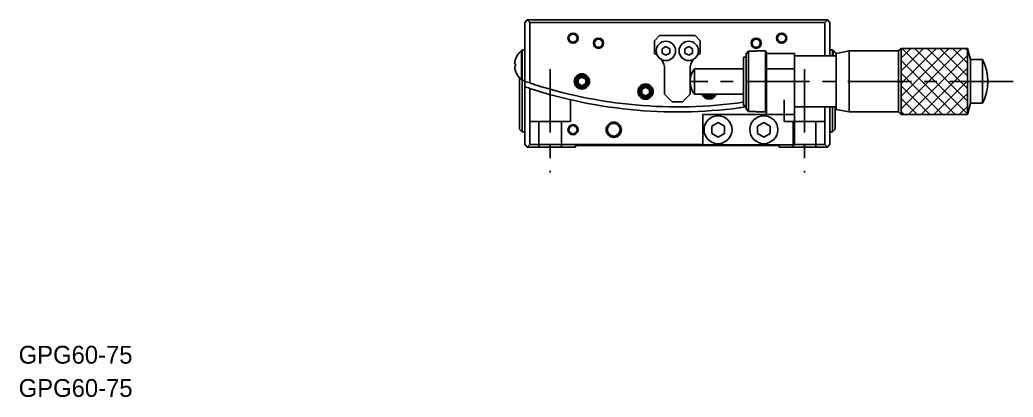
# Model space of a CAD drawing. Extents: x 12 to 358, y 10 to 246.
# Drawn here: x 12.3 to 207.5, y 10.3 to 84.5 of the extents above; entities that cross this region are included whole.
import ezdxf

# ---------------------------------------------------------------- set-up
doc = ezdxf.new("R2010")
doc.units = 0
doc.header["$LTSCALE"] = 10
doc.linetypes.add('CENTER', pattern=[2, 1.25, -0.25, 0.25, -0.25])
doc.linetypes.add('DASHED', pattern=[3.5, 2, -1.5])
doc.layers.get('0').update_dxf_attribs({"linetype": 'CONTINUOUS'})
doc.layers.add('CENTER', color=1, linetype='CENTER')
doc.styles.get("Standard").update_dxf_attribs({"font": 'FGP教科書体NT-M'})

msp = doc.modelspace()

# ---------------------------------------------------------------- linework, layer by layer
at = {"color": 7, "linetype": 'CONTINUOUS'}
for p, q in [((111.490839, 84), (111.990839, 84.5)), ((111.490839, 72.42874), (111.490839, 84)), ((111.990839, 84.5), (112.490839, 84)), ((111.990839, 84.5), (170.990839, 84.5)), ((170.490839, 84), (112.490839, 84)), ((112.490839, 84), (112.490839, 72.090207)), ((170.490839, 84), (170.990839, 84.5)), ((170.490839, 77.4), (170.490839, 84)), ((170.990839, 84.5), (171.490839, 84)), ((171.490839, 84), (171.490839, 77.4)), ((137.990839, 81.4), (136.990839, 80.4)), ((136.990839, 77.892278), (136.990839, 80.4)), ((137.990839, 81.4), (144.990839, 81.4)), ((145.990839, 80.4), (144.990839, 81.4)), ((145.990839, 80.4), (145.990839, 77.892278)), ((110.831284, 72.76), (110.831284, 78.46)), ((110.990839, 78.46), (110.831284, 78.46)), ((110.990839, 72.61), (110.990839, 78.61)), ((110.990839, 78.46), (110.990839, 78.61)), ((111.490839, 78.61), (110.990839, 78.61)), ((138.490839, 78.833013), (139.240839, 79.266025)), ((139.240839, 79.266025), (138.490839, 78.833013)), ((138.490839, 77.966987), (138.490839, 78.833013)), ((139.240839, 79.266025), (139.990839, 78.833013)), ((139.990839, 78.833013), (139.240839, 79.266025)), ((139.990839, 78.833013), (139.990839, 77.966987)), ((142.990839, 78.833013), (143.740839, 79.266025)), ((143.740839, 79.266025), (142.990839, 78.833013)), ((142.990839, 77.966987), (142.990839, 78.833013)), ((143.740839, 79.266025), (144.490839, 78.833013)), ((144.490839, 78.833013), (143.740839, 79.266025)), ((144.490839, 78.833013), (144.490839, 77.966987)), ((154.990839, 77.808327), (155.490839, 78.31608)), ((155.490839, 78.31608), (155.490839, 66.48392)), ((155.490839, 78.31608), (156.990839, 78.31608)), ((156.990839, 78.31608), (156.990839, 78.4)), ((158.790839, 78.4), (156.990839, 78.4)), ((158.790839, 66.4), (158.790839, 78.4)), ((158.990839, 78.2), (158.790839, 78.4)), ((158.990839, 78.2), (158.990839, 77.9)), ((171.990839, 78.61), (171.490839, 78.61)), ((171.990839, 78.46), (171.990839, 78.61)), ((171.990839, 77.4), (171.990839, 78.61)), ((172.150394, 78.46), (171.990839, 78.46)), ((172.150394, 77.4), (172.150394, 78.46)), ((175.240838, 78.399996), (172.740839, 77.899997)), ((175.240838, 78.399996), (175.240838, 66.400004)), ((184.990843, 78.399996), (175.240838, 78.399996)), ((185.490845, 78.899999), (184.990843, 78.399996)), ((184.990843, 78.399996), (184.990843, 66.400004)), ((185.490845, 78.899999), (185.490845, 65.900001)), ((198.490846, 78.899999), (185.490845, 78.899999)), ((185.490845, 78.899999), (198.490846, 78.899999)), ((185.490845, 65.900001), (185.490845, 78.899999)), ((198.490846, 78.899999), (198.490846, 65.900001)), ((199.080334, 76.7), (198.490846, 78.899999)), ((198.490846, 78.899999), (198.490846, 65.900001)), ((109.6771, 76.769154), (109.685396, 76.765108)), ((109.6771, 76.769154), (109.685396, 76.765108)), ((139.240839, 77.533975), (138.490839, 77.966987)), ((139.990839, 77.966987), (139.240839, 77.533975)), ((143.740839, 77.533975), (142.990839, 77.966987)), ((144.490839, 77.966987), (143.740839, 77.533975)), ((154.490839, 77.15), (154.490839, 67.65)), ((154.990839, 77.15), (154.490839, 77.15)), ((154.990839, 66.991673), (154.990839, 77.808327)), ((158.990839, 77.9), (164.490839, 77.9)), ((158.990839, 74.9), (158.990839, 77.9)), ((164.490839, 77.9), (164.490839, 74.9)), ((172.740839, 77.4), (164.490839, 77.4)), ((172.740839, 77.899997), (172.740839, 66.900003)), ((199.080334, 76.7), (199.080334, 68.1)), ((201.490845, 76.7), (199.080334, 76.7)), ((201.490845, 76.7), (201.490845, 68.1)), ((109.509154, 75.87), (109.685396, 75.87)), ((109.685396, 75.35), (109.509154, 75.35)), ((109.509154, 75.35), (109.685396, 75.35)), ((109.685396, 74.454892), (109.6771, 74.450846)), ((109.685396, 74.454892), (109.6771, 74.450846)), ((109.685396, 75.87), (109.685396, 75.35)), ((138.990839, 74.73), (138.990839, 69.9)), ((143.990839, 69.9), (143.990839, 74.73)), ((144.868348, 74.899996), (144.868348, 69.900004)), ((154.490839, 74.899996), (144.868348, 74.899996)), ((158.990839, 65.9), (158.990839, 74.9)), ((164.490839, 74.9), (158.990839, 74.9)), ((164.490839, 65.9), (164.490839, 74.9)), ((110.490839, 63), (110.490839, 73.080178)), ((110.831284, 72.76), (110.990839, 72.76)), ((110.990839, 72.61), (110.990839, 72.76)), ((110.990839, 72.61), (111.490839, 72.61)), ((110.990839, 72.61), (110.990839, 62.5)), ((111.490839, 71.371595), (111.490839, 72.42874)), ((121.990839, 72.833013), (122.740839, 73.266025)), ((122.740839, 73.266025), (121.990839, 72.833013)), ((121.990839, 71.966987), (121.990839, 72.833013)), ((121.990839, 72.833013), (121.990839, 71.966987)), ((122.740839, 73.266025), (123.490839, 72.833013)), ((123.490839, 72.833013), (123.490839, 71.966987)), ((111.490839, 60), (111.490839, 71.371595)), ((112.490839, 71.037112), (112.490839, 60)), ((122.740839, 71.533975), (121.990839, 71.966987)), ((123.490839, 71.966987), (122.740839, 71.533975)), ((134.490839, 70.833013), (135.240839, 71.266025)), ((135.240839, 71.266025), (134.490839, 70.833013)), ((134.490839, 69.966987), (134.490839, 70.833013)), ((134.490839, 70.833013), (134.490839, 69.966987)), ((135.240839, 71.266025), (135.990839, 70.833013)), ((135.990839, 70.833013), (135.990839, 69.966987)), ((135.240839, 69.533975), (134.490839, 69.966987)), ((135.990839, 69.966987), (135.240839, 69.533975)), ((138.990839, 69.9), (140.490839, 68.4)), ((142.490839, 68.4), (140.490839, 68.4)), ((142.490839, 68.4), (143.990839, 69.9)), ((144.868348, 69.900004), (154.490839, 69.900004)), ((147.740839, 69.533975), (147.106857, 69.900004)), ((148.37482, 69.900004), (147.740839, 69.533975)), ((138.176133, 67.490804), (138.180603, 67.463417)), ((138.789896, 67.450376), (138.786555, 67.47066)), ((138.835016, 67.469162), (138.834587, 67.450123)), ((140.846122, 67.403391), (140.84653, 67.41972)), ((142.260737, 67.421978), (142.261053, 67.43434)), ((142.48403, 67.433271), (142.486182, 67.420296)), ((143.094687, 67.415293), (143.089706, 67.44502)), ((143.675087, 67.438161), (143.675575, 67.456676)), ((143.912392, 67.461259), (143.914466, 67.44881)), ((154.490839, 67.65), (154.990839, 67.65)), ((155.490839, 66.48392), (154.990839, 66.991673)), ((156.990839, 66.48392), (155.490839, 66.48392)), ((156.990839, 66.4), (156.990839, 66.48392)), ((156.990839, 66.4), (158.790839, 66.4)), ((158.790839, 66.4), (158.990839, 66.6)), ((164.490839, 67.4), (172.740839, 67.4)), ((170.490839, 60), (170.490839, 67.4)), ((171.490839, 67.4), (171.490839, 60)), ((171.990839, 62.5), (171.990839, 67.4)), ((172.490839, 67.4), (172.490839, 63)), ((172.740839, 66.900003), (175.240838, 66.400004)), ((175.240838, 66.400004), (184.990843, 66.400004)), ((184.990843, 66.400004), (185.490845, 65.900001)), ((198.490846, 65.900001), (199.080334, 68.1)), ((199.080334, 68.1), (201.490845, 68.1)), ((146.490839, 65.9), (146.490839, 59.9)), ((158.990839, 65.9), (146.490839, 65.9)), ((164.490839, 65.9), (158.990839, 65.9)), ((164.490839, 59.9), (164.490839, 65.9)), ((185.490845, 65.900001), (198.490846, 65.900001)), ((198.490846, 65.900001), (185.490845, 65.900001)), ((110.490839, 63), (110.990839, 62.5)), ((110.990839, 62.5), (111.490839, 62.5)), ((148.240839, 63.621688), (149.490839, 64.343376)), ((149.490839, 64.343376), (148.240839, 63.621688)), ((148.240839, 62.178312), (148.240839, 63.621688)), ((149.490839, 64.343376), (150.740839, 63.621688)), ((150.740839, 63.621688), (149.490839, 64.343376)), ((150.740839, 63.621688), (150.740839, 62.178312)), ((157.240839, 63.621688), (158.490839, 64.343376)), ((158.490839, 64.343376), (157.240839, 63.621688)), ((157.240839, 62.178312), (157.240839, 63.621688)), ((158.490839, 64.343376), (159.740839, 63.621688)), ((159.740839, 63.621688), (158.490839, 64.343376)), ((159.740839, 63.621688), (159.740839, 62.178312)), ((171.490839, 62.5), (171.990839, 62.5)), ((171.990839, 62.5), (172.490839, 63)), ((149.490839, 61.456624), (148.240839, 62.178312)), ((150.740839, 62.178312), (149.490839, 61.456624)), ((158.490839, 61.456624), (157.240839, 62.178312)), ((159.740839, 62.178312), (158.490839, 61.456624)), ((111.990839, 59.5), (111.490839, 60)), ((112.490839, 60), (111.990839, 59.5)), ((121.490839, 59.5), (111.990839, 59.5)), ((112.490839, 60), (146.490839, 60)), ((121.490839, 59.8), (161.490839, 59.8)), ((121.490839, 59.5), (121.490839, 59.8)), ((164.490839, 59.9), (146.490839, 59.9)), ((161.490839, 59.8), (161.490839, 59.5)), ((170.990839, 59.5), (161.490839, 59.5)), ((164.490839, 60), (170.490839, 60)), ((170.990839, 59.5), (170.490839, 60)), ((171.490839, 60), (170.990839, 59.5))]:
    msp.add_line(p, q, dxfattribs=at)
at = {"color": 3, "linetype": 'CONTINUOUS'}
for p, q in [((185.600001, 78.899999), (186.5, 78)), ((186.5, 78), (187.399999, 78.899999)), ((188.100001, 78.899999), (189, 78)), ((189, 78), (189.899999, 78.899999)), ((190.600001, 78.899999), (191.5, 78)), ((191.5, 78), (192.399999, 78.899999)), ((193.100001, 78.899999), (194, 78)), ((194, 78), (194.899999, 78.899999)), ((195.600001, 78.899999), (196.5, 78)), ((196.5, 78), (197.399999, 78.899999)), ((198.100001, 78.899999), (198.490846, 78.509154)), ((185.490845, 76.990845), (186.5, 78)), ((185.490845, 74.490845), (189, 78)), ((185.490845, 71.990845), (191.5, 78)), ((185.490845, 69.490845), (194, 78)), ((185.490845, 66.990845), (196.5, 78)), ((185.490845, 76.509155), (196.099999, 65.900001)), ((186.5, 78), (198.490846, 66.009154)), ((186.900001, 65.900001), (198.490846, 77.490846)), ((189, 78), (198.490846, 68.509154)), ((191.5, 78), (198.490846, 71.009154)), ((194, 78), (198.490846, 73.509154)), ((196.5, 78), (198.490846, 76.009154)), ((189.400001, 65.900001), (198.490846, 74.990846)), ((185.490845, 74.009155), (193.599999, 65.900001)), ((191.900001, 65.900001), (198.490846, 72.490846)), ((185.490845, 71.509155), (191.099999, 65.900001)), ((185.490845, 69.009155), (188.599999, 65.900001)), ((194.400001, 65.900001), (198.490846, 69.990846)), ((185.490845, 66.509155), (186.099999, 65.900001)), ((196.900001, 65.900001), (198.490846, 67.490846))]:
    msp.add_line(p, q, dxfattribs=at)
at = {"color": 3, "linetype": 'DASHED'}
for p, q in [((120.490839, 64.5), (120.490839, 68.802178)), ((162.490839, 68.801987), (162.490839, 64.5)), ((112.490839, 64.5), (120.490839, 64.5)), ((114.240839, 64.5), (114.240839, 59.5)), ((118.740839, 59.5), (118.740839, 64.5)), ((162.490839, 64.5), (170.490839, 64.5)), ((164.240839, 64.5), (164.240839, 59.5)), ((168.740839, 59.5), (168.740839, 64.5))]:
    msp.add_line(p, q, dxfattribs=at)
at = {"color": 3, "linetype": 'CONTINUOUS'}
for centre, radius in [((120.990839, 80.9), 1), ((125.990839, 79.9), 1), ((156.990839, 79.9), 1), ((161.990839, 80.9), 1), ((122.740839, 72.4), 1.5), ((135.240839, 70.4), 1.5), ((120.990839, 62.9), 1), ((128.990839, 62.9), 1.5)]:
    msp.add_circle(centre, radius, dxfattribs=at)
at = {"color": 7, "linetype": 'CONTINUOUS'}
for centre, radius in [((120.990839, 80.9), 0.8), ((125.990839, 79.9), 0.8), ((139.240839, 78.4), 1.9), ((143.740839, 78.4), 1.9), ((156.990839, 79.9), 0.8), ((161.990839, 80.9), 0.8), ((122.740839, 72.4), 1.25), ((122.740839, 72.4), 1), ((135.240839, 70.4), 1.25), ((135.240839, 70.4), 1), ((149.490839, 62.9), 2.75), ((158.490839, 62.9), 2.75), ((120.990839, 62.9), 0.8), ((128.990839, 62.9), 1.25)]:
    msp.add_circle(centre, radius, dxfattribs=at)
for centre, radius, start, end in [((113.190839, 75.61), 3.7, 129.621835, 161.74269), ((169.790839, 75.61), 3.7, 37.127217, 50.378165), ((113.190839, 75.61), 3.690854, 161.761995, 175.960487), ((135.490839, 74.73), 3.5, 54.381029, 64.623066), ((135.490839, 74.73), 3.5, 0, 34.38353), ((147.490839, 74.73), 3.5, 145.61647, 180), ((147.490839, 74.73), 3.5, 115.376934, 125.618971), ((192.745844, 72.399998), 9.745001, 333.816215, 26.183798), ((113.190839, 75.61), 3.690854, 184.039513, 198.238005), ((113.190839, 75.61), 3.7, 198.25731, 230.378165), ((147.990843, 72.399997), 3.999997, 141.317795, 180), ((141.490839, 159.4), 92, 250.968559, 251.626062), ((147.990843, 72.399997), 3.999997, 180, 218.682173), ((141.490839, 159.4), 93, 251.180937, 251.830574), ((141.490839, 159.4), 92, 251.626062, 278.12333), ((141.490839, 159.4), 93, 251.830574, 278.346619), ((147.740839, 70.4), 1.25, 203.577978, 336.422022), ((147.740839, 70.4), 1, 209.999735, 330.000265)]:
    msp.add_arc(centre, radius, start, end, dxfattribs=at)
at = {"color": 3, "linetype": 'CONTINUOUS'}
msp.add_arc((147.740839, 70.4), 1.5, 199.471059, 340.528941, dxfattribs=at)
at = {"layer": 'CENTER', "color": 1, "linetype": 'CENTER'}
for p, q in [((116.490839, 74.823217), (116.490839, 54.5)), ((166.490839, 74.823217), (166.490839, 54.5)), ((207.490846, 72.4), (143.990839, 72.4))]:
    msp.add_line(p, q, dxfattribs=at)

# ---------------------------------------------------------------- texts
at = {"color": 7}
for p in [(12.032949, 16.913378), (12.042151, 10.378313)]:
    msp.add_text('GPG60-75', height=3.5, dxfattribs=at).set_placement(p)

doc.saveas('drawing.dxf')
